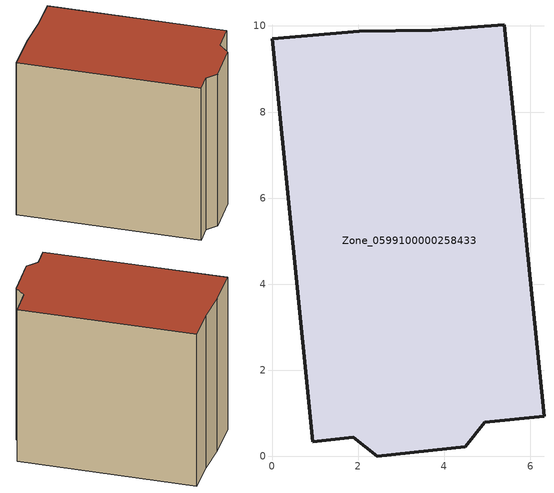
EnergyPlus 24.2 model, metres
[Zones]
Zone_0599100000258433
 floor ground (C_G): 4.94,0.79 4.49,0.23 2.44,0 1.89,0.44 0.95,0.34 0,9.7 2.03,9.88 3.71,9.9 5.4,10.03 6.32,0.94 z0
 wall outside (C_F): 3.71,9.9 2.03,9.88 0,9.7 0.95,0.34 1.89,0.44 2.44,0 4.49,0.23 4.94,0.79 6.32,0.94 5.4,10.03 3.71,9.9 z0:8.91
 roof outside (C_R): 6.32,0.94 5.4,10.03 3.71,9.9 2.03,9.88 0,9.7 0.95,0.34 1.89,0.44 2.44,0 4.49,0.23 4.94,0.79 z8.91
[BUILDING]
Pand.0599100000258433: North Axis=0; Terrain=City; Loads Convergence Tolerance Value=0.04; Temperature Convergence Tolerance Value=0.4; Solar Distribution=FullExterior; Maximum Number of Warmup Days=25; Minimum Number of Warmup Days=1
[Site:Location]
Rotterdam.The.Hague.AP_ZH_NLD Design_Conditions: Latitude=51.96; Longitude=4.45; Time Zone=1; Elevation=-4.5
[SITE:GROUNDTEMPERATURE:BUILDINGSURFACE]
18, 18, 18, 18, 18, 18, 18, 18, 18, 18, 18, 18
[MATERIAL] Thermal Absorptance=0.9; Solar Absorptance=0.7; Visible Absorptance=0.7
Name | Roughness | Thickness | Conductivity | Density | Specific Heat
G.TI.1946 | MediumSmooth | 0.15 | 1 | 540 | 1210
F.TI.1946 | Rough | 0.3 | 0.857143 | 1920 | 840
R.TI.1946 | MediumRough | 0.2 | 0.1 | 1500 | 1000
[CONSTRUCTION]
C_G: G.TI.1946
C_F: F.TI.1946
C_R: R.TI.1946
[ZONE]
Zone_0599100000258433: Type=1; Multiplier=1; Ceiling Height=Autocalculate; Volume=Autocalculate; Floor Area=autocalculate; Part of Total Floor Area=Yes
[ZONEINFILTRATION:DESIGNFLOWRATE]
Infil_Zone_0599100000258433: Zone or ZoneList or Space or SpaceList=Zone_0599100000258433; Schedule=AlwaysOn; Design Flow Rate Calculation Method=Flow/Area; Flow Rate per Floor Area=0.003; Constant Term Coefficient=1; Temperature Term Coefficient=0; Velocity Term Coefficient=0; Velocity Squared Term Coefficient=0
[HVACTEMPLATE:ZONE:IDEALLOADSAIRSYSTEM]
Zone_0599100000258433: Maximum Heating Supply Air Temperature=50; Minimum Cooling Supply Air Temperature=13; Maximum Heating Supply Air Humidity Ratio=0.0156; Minimum Cooling Supply Air Humidity Ratio=0.0077; Heating Limit=NoLimit; Cooling Limit=NoLimit; Dehumidification Control Type=ConstantSensibleHeatRatio; Cooling Sensible Heat Ratio=0.7; Dehumidification Setpoint=60; Humidification Control Type=None; Humidification Setpoint=30; Outdoor Air Method=None; Outdoor Air Flow Rate per Person=0.00944; Outdoor Air Flow Rate per Zone Floor Area=0; Outdoor Air Flow Rate per Zone=0; Demand Controlled Ventilation Type=None; Outdoor Air Economizer Type=NoEconomizer; Heat Recovery Type=None; Sensible Heat Recovery Effectiveness=0.7; Latent Heat Recovery Effectiveness=0.65
[ZONECONTROL:THERMOSTAT]
ThermostatControl_Zone_0599100000258433: Zone or ZoneList=Zone_0599100000258433; Control Type Schedule=DualSetpointControlType; Control 1=Thermostat_Zone_0599100000258433; Temperature Difference Between Cutout And Setpoint=0
[THERMOSTATSETPOINT:DUALSETPOINT]
Thermostat_Zone_0599100000258433: Heating Setpoint Temperature Schedule=HeatingSetpoint_Zone_0599100000258433; Cooling Setpoint Temperature Schedule=CoolingSetpoint_Zone_0599100000258433
[SCHEDULE:COMPACT]
HeatingSetpoint_Zone_0599100000258433: Through: 12/31, For: AllDays, Until: 24:00, 21
CoolingSetpoint_Zone_0599100000258433: Through: 12/31, For: AllDays, Until: 24:00, 24
DualSetpointControlType: Through: 12/31, For: AllDays, Until: 24:00, 4
AlwaysOn: Through: 12/31, For: AllDays, Until: 24:00, 1
